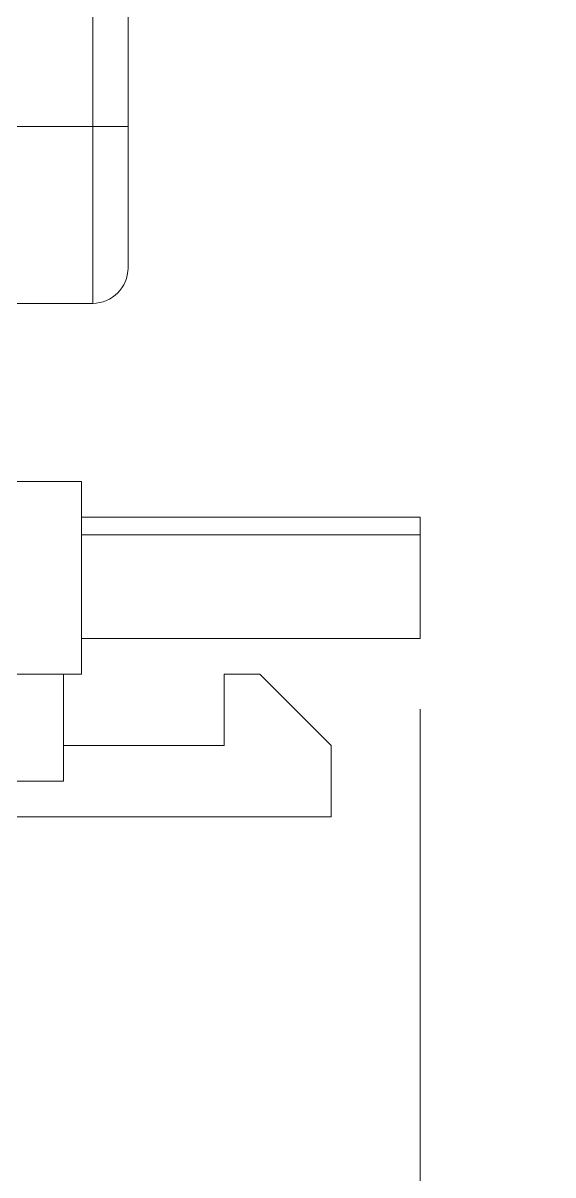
# Model space of a CAD drawing. Header units: inches. Extents: x 0.54 to 10.46, y 0.74 to 7.76.
# Drawn here: x 9.2725 to 9.3761, y 4.609 to 4.8341 of the extents above; entities that cross this region are included whole.
import ezdxf

# ---------------------------------------------------------------- set-up
doc = ezdxf.new("R2010")
doc.units = ezdxf.units.IN
doc.header["$MEASUREMENT"] = 0
doc.layers.add('BG', color=7, linetype='Continuous')
doc.layers.add('MCG-INT-4FT', color=7, linetype='Continuous')

# ---------------------------------------------------------------- blocks, each defined once
blk = doc.blocks.new('block 3')
at = {"layer": 'BG', "true_color": 0xffffff}
h = blk.add_hatch(color=7, dxfattribs=at)
h.dxf.hatch_style = 2
edge = h.paths.add_edge_path()
edge.add_spline(control_points=[(10.29599, 0.90612), (10.29599, 0.90612), (0.87112, 0.90612), (0.87112, 0.90612), (0.87016, 0.90612), (0.86938, 0.90689), (0.86938, 0.90785), (0.86938, 0.90785), (0.86938, 7.59215), (0.86938, 7.59215), (0.86938, 7.59311), (0.87016, 7.59389), (0.87112, 7.59389), (0.87112, 7.59389), (10.29599, 7.59389), (10.29599, 7.59389), (10.29696, 7.59389), (10.29773, 7.59311), (10.29773, 7.59215), (10.29773, 7.59215), (10.29773, 0.90785), (10.29773, 0.90785), (10.29773, 0.90689), (10.29696, 0.90612), (10.29599, 0.90612)], knot_values=[0, 0, 0, 0, 1, 1, 1, 2, 2, 2, 3, 3, 3, 4, 4, 4, 5, 5, 5, 6, 6, 6, 7, 7, 7, 8, 8, 8, 8], degree=3, periodic=1)
h.paths.add_polyline_path([(0.87286, 0.90959), (10.29426, 0.90959), (10.29426, 7.59042), (0.87286, 7.59042)])
at = {"layer": 'BG', "lineweight": 0}
blk.add_open_spline([(10.29599, 0.90612), (10.29599, 0.90612), (0.87112, 0.90612), (0.87112, 0.90612), (0.87016, 0.90612), (0.86938, 0.90689), (0.86938, 0.90785), (0.86938, 0.90785), (0.86938, 7.59215), (0.86938, 7.59215), (0.86938, 7.59311), (0.87016, 7.59389), (0.87112, 7.59389), (0.87112, 7.59389), (10.29599, 7.59389), (10.29599, 7.59389), (10.29696, 7.59389), (10.29773, 7.59311), (10.29773, 7.59215), (10.29773, 7.59215), (10.29773, 0.90785), (10.29773, 0.90785), (10.29773, 0.90689), (10.29696, 0.90612), (10.29599, 0.90612)], degree=3, knots=[0, 0, 0, 0, 1, 1, 1, 2, 2, 2, 3, 3, 3, 4, 4, 4, 5, 5, 5, 6, 6, 6, 7, 7, 7, 8, 8, 8, 8], dxfattribs=at)
blk = doc.blocks.new('block 2')
at = {"layer": 'BG'}
blk.add_blockref('block 3', (0, 0), dxfattribs=at)
blk = doc.blocks.new('block 69')
at = {"layer": 'BG', "true_color": 0xffffff}
h = blk.add_hatch(color=7, dxfattribs=at)
h.dxf.hatch_style = 2
edge = h.paths.add_edge_path()
edge.add_spline(control_points=[(10.46309, 0.739), (10.46309, 0.739), (0.53691, 0.739), (0.53691, 0.739), (0.53595, 0.739), (0.53517, 0.73978), (0.53517, 0.74074), (0.53517, 0.74074), (0.53517, 7.75926), (0.53517, 7.75926), (0.53517, 7.76022), (0.53595, 7.761), (0.53691, 7.761), (0.53691, 7.761), (10.46309, 7.761), (10.46309, 7.761), (10.46406, 7.761), (10.46483, 7.76022), (10.46483, 7.75926), (10.46483, 7.75926), (10.46483, 0.74074), (10.46483, 0.74074), (10.46483, 0.73978), (10.46406, 0.739), (10.46309, 0.739)], knot_values=[0, 0, 0, 0, 1, 1, 1, 2, 2, 2, 3, 3, 3, 4, 4, 4, 5, 5, 5, 6, 6, 6, 7, 7, 7, 8, 8, 8, 8], degree=3, periodic=1)
h.paths.add_polyline_path([(0.53864, 0.74248), (10.46136, 0.74248), (10.46136, 7.75752), (0.53864, 7.75752)])
at = {"layer": 'BG', "lineweight": 0}
blk.add_open_spline([(10.46309, 0.739), (10.46309, 0.739), (0.53691, 0.739), (0.53691, 0.739), (0.53595, 0.739), (0.53517, 0.73978), (0.53517, 0.74074), (0.53517, 0.74074), (0.53517, 7.75926), (0.53517, 7.75926), (0.53517, 7.76022), (0.53595, 7.761), (0.53691, 7.761), (0.53691, 7.761), (10.46309, 7.761), (10.46309, 7.761), (10.46406, 7.761), (10.46483, 7.76022), (10.46483, 7.75926), (10.46483, 7.75926), (10.46483, 0.74074), (10.46483, 0.74074), (10.46483, 0.73978), (10.46406, 0.739), (10.46309, 0.739)], degree=3, knots=[0, 0, 0, 0, 1, 1, 1, 2, 2, 2, 3, 3, 3, 4, 4, 4, 5, 5, 5, 6, 6, 6, 7, 7, 7, 8, 8, 8, 8], dxfattribs=at)
blk = doc.blocks.new('block 68')
at = {"layer": 'BG'}
blk.add_blockref('block 69', (0, 0), dxfattribs=at)
blk = doc.blocks.new('block 1280')
at = {"layer": 'MCG-INT-4FT', "color": 7, "lineweight": 5, "true_color": 0xffffff}
blk.add_lwpolyline([(9.29304, 4.94173), (9.29304, 4.81388)], dxfattribs=at)
blk = doc.blocks.new('block 1281')
at = {"layer": 'MCG-INT-4FT', "color": 7, "lineweight": 5, "true_color": 0xffffff}
blk.add_lwpolyline([(9.28613, 4.81388), (9.29304, 4.81388)], dxfattribs=at)
blk = doc.blocks.new('block 1282')
at = {"layer": 'MCG-INT-4FT', "color": 7, "lineweight": 5, "true_color": 0xffffff}
blk.add_lwpolyline([(9.28613, 4.81388), (9.28613, 4.94173)], dxfattribs=at)
blk = doc.blocks.new('block 1283')
at = {"layer": 'MCG-INT-4FT', "color": 7, "lineweight": 5, "true_color": 0xffffff}
blk.add_open_spline([(9.28613, 4.77931), (9.28995, 4.77931), (9.29304, 4.78241), (9.29304, 4.78622)], degree=3, dxfattribs=at)
blk = doc.blocks.new('block 1284')
at = {"layer": 'MCG-INT-4FT', "color": 7, "lineweight": 5, "true_color": 0xffffff}
blk.add_lwpolyline([(9.28613, 4.81388), (9.28613, 4.77931)], dxfattribs=at)
blk = doc.blocks.new('block 1285')
at = {"layer": 'MCG-INT-4FT', "color": 7, "lineweight": 5, "true_color": 0xffffff}
blk.add_lwpolyline([(9.29304, 4.81388), (9.29304, 4.78622)], dxfattribs=at)
blk = doc.blocks.new('block 1291')
at = {"layer": 'MCG-INT-4FT', "color": 7, "lineweight": 5, "true_color": 0xffffff}
blk.add_lwpolyline([(9.01652, 4.81388), (9.28613, 4.81388)], dxfattribs=at)
blk = doc.blocks.new('block 1294')
at = {"layer": 'MCG-INT-4FT', "color": 7, "lineweight": 5, "true_color": 0xffffff}
blk.add_lwpolyline([(9.28613, 4.77931), (9.01652, 4.77931)], dxfattribs=at)
blk = doc.blocks.new('block 1997')
at = {"layer": 'MCG-INT-4FT', "color": 7, "lineweight": 5, "true_color": 0xffffff}
blk.add_lwpolyline([(9.28393, 4.74451), (9.28393, 4.70684)], dxfattribs=at)
blk = doc.blocks.new('block 1998')
at = {"layer": 'MCG-INT-4FT', "color": 7, "lineweight": 5, "true_color": 0xffffff}
blk.add_lwpolyline([(9.28393, 4.70684), (9.26998, 4.70684)], dxfattribs=at)
blk = doc.blocks.new('block 1999')
at = {"layer": 'MCG-INT-4FT', "color": 7, "lineweight": 5, "true_color": 0xffffff}
blk.add_lwpolyline([(9.28393, 4.74451), (9.26998, 4.74451)], dxfattribs=at)
blk = doc.blocks.new('block 2000')
at = {"layer": 'MCG-INT-4FT', "color": 7, "lineweight": 5, "true_color": 0xffffff}
blk.add_lwpolyline([(9.35019, 4.73404), (9.28393, 4.73404)], dxfattribs=at)
blk = doc.blocks.new('block 2001')
at = {"layer": 'MCG-INT-4FT', "color": 7, "lineweight": 5, "true_color": 0xffffff}
blk.add_lwpolyline([(9.28393, 4.73753), (9.35019, 4.73753)], dxfattribs=at)
blk = doc.blocks.new('block 2002')
at = {"layer": 'MCG-INT-4FT', "color": 7, "lineweight": 5, "true_color": 0xffffff}
blk.add_lwpolyline([(9.35019, 4.73753), (9.35019, 4.73404)], dxfattribs=at)
blk = doc.blocks.new('block 2003')
at = {"layer": 'MCG-INT-4FT', "color": 7, "lineweight": 5, "true_color": 0xffffff}
blk.add_lwpolyline([(9.35019, 4.71381), (9.28393, 4.71381)], dxfattribs=at)
blk = doc.blocks.new('block 2004')
at = {"layer": 'MCG-INT-4FT', "color": 7, "lineweight": 5, "true_color": 0xffffff}
blk.add_lwpolyline([(9.35019, 4.73404), (9.35019, 4.71381)], dxfattribs=at)
blk = doc.blocks.new('block 2005')
at = {"layer": 'MCG-INT-4FT', "color": 7, "lineweight": 5, "true_color": 0xffffff}
blk.add_lwpolyline([(9.28044, 4.70684), (9.28044, 4.68591)], dxfattribs=at)
blk = doc.blocks.new('block 2006')
at = {"layer": 'MCG-INT-4FT', "color": 7, "lineweight": 5, "true_color": 0xffffff}
blk.add_lwpolyline([(9.28044, 4.68591), (9.2569, 4.68591)], dxfattribs=at)
blk = doc.blocks.new('block 2010')
at = {"layer": 'MCG-INT-4FT', "color": 7, "lineweight": 5, "true_color": 0xffffff}
blk.add_lwpolyline([(9.31183, 4.69289), (9.31183, 4.70684)], dxfattribs=at)
blk = doc.blocks.new('block 2011')
at = {"layer": 'MCG-INT-4FT', "color": 7, "lineweight": 5, "true_color": 0xffffff}
blk.add_lwpolyline([(9.31183, 4.70684), (9.3188, 4.70684)], dxfattribs=at)
blk = doc.blocks.new('block 2012')
at = {"layer": 'MCG-INT-4FT', "color": 7, "lineweight": 5, "true_color": 0xffffff}
blk.add_lwpolyline([(9.33275, 4.69289), (9.3188, 4.70684)], dxfattribs=at)
blk = doc.blocks.new('block 2013')
at = {"layer": 'MCG-INT-4FT', "color": 7, "lineweight": 5, "true_color": 0xffffff}
blk.add_lwpolyline([(9.33275, 4.69289), (9.33275, 4.67894)], dxfattribs=at)
blk = doc.blocks.new('block 2014')
at = {"layer": 'MCG-INT-4FT', "color": 7, "lineweight": 5, "true_color": 0xffffff}
blk.add_lwpolyline([(9.2337, 4.67894), (9.33275, 4.67894)], dxfattribs=at)
blk = doc.blocks.new('block 2015')
at = {"layer": 'MCG-INT-4FT', "color": 7, "lineweight": 5, "true_color": 0xffffff}
blk.add_lwpolyline([(9.28044, 4.69289), (9.31183, 4.69289)], dxfattribs=at)
blk = doc.blocks.new('block 2524')
at = {"layer": 'MCG-INT-4FT', "color": 179, "lineweight": 5, "true_color": 0x231f20}
blk.add_lwpolyline([(9.35019, 4.69999), (9.35019, 4.22888)], dxfattribs=at)
blk = doc.blocks.new('block 2585')
at = {"layer": 'MCG-INT-4FT', "color": 7, "lineweight": 5, "true_color": 0xffffff}
blk.add_lwpolyline([(9.35019, 4.71381), (9.35019, 4.71381)], dxfattribs=at)

msp = doc.modelspace()

# ---------------------------------------------------------------- block references
at = {"layer": 'BG'}
for name in ['block 68', 'block 2']:
    msp.add_blockref(name, (0, 0), dxfattribs=at)
at = {"layer": 'MCG-INT-4FT'}
for name in ['block 1282', 'block 1280', 'block 1291', 'block 1281', 'block 1284', 'block 1285', 'block 1283', 'block 1294', 'block 1999', 'block 1997', 'block 2001', 'block 2002', 'block 2000', 'block 2004', 'block 2003', 'block 2585', 'block 1998', 'block 2005', 'block 2010', 'block 2011', 'block 2012', 'block 2524', 'block 2015', 'block 2013', 'block 2006', 'block 2014']:
    msp.add_blockref(name, (0, 0), dxfattribs=at)

doc.saveas('drawing.dxf')
